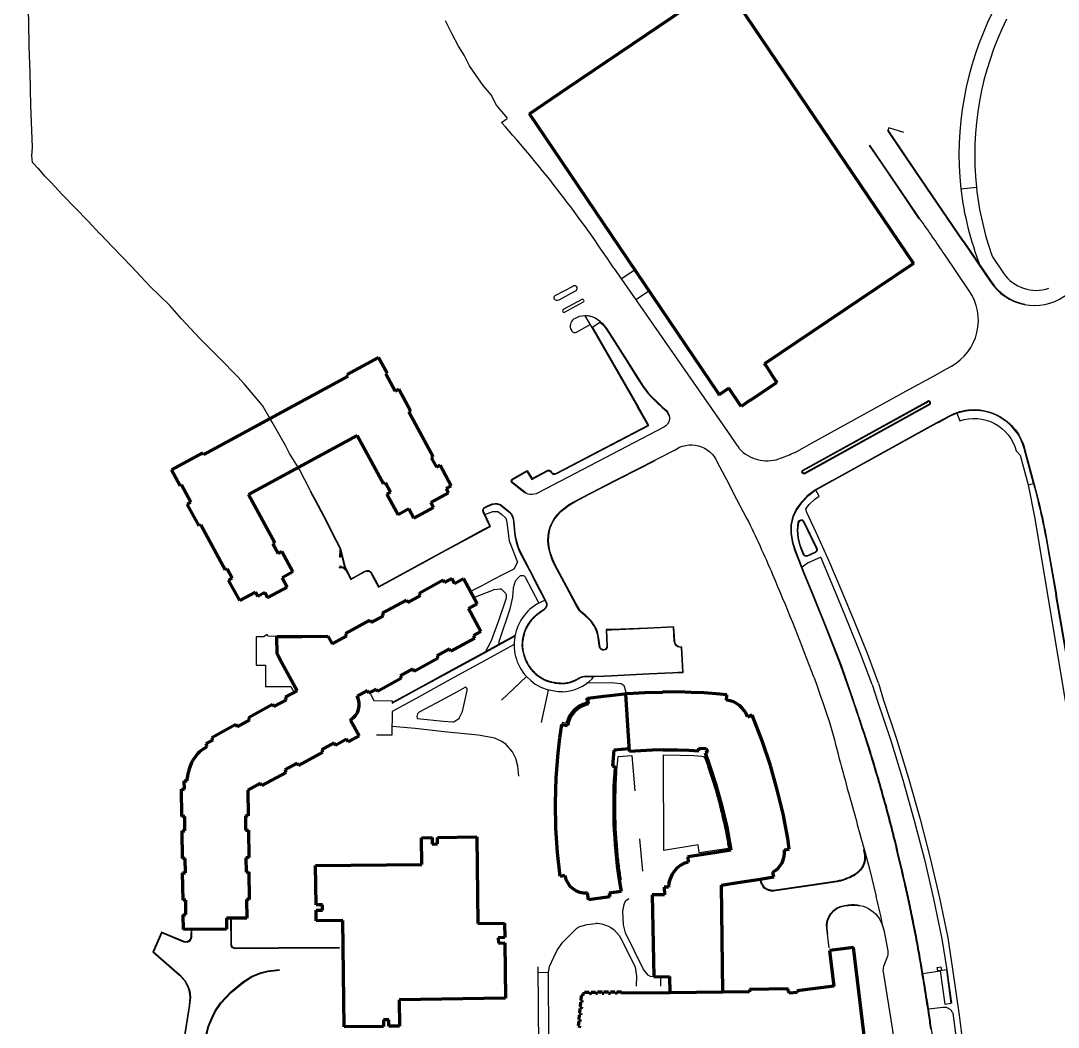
# Model space of a CAD drawing. Header units: millimetres. Extents: x -153 to 768, y -685 to 849.
# Drawn here: x -37.1 to 260.4, y 240.3 to 528.8 of the extents above; entities that cross this region are included whole.
import ezdxf

# ---------------------------------------------------------------- set-up
doc = ezdxf.new("R2010")
doc.units = ezdxf.units.MM
doc.header["$LTSCALE"] = 1.5
doc.linetypes.add('Dash', pattern=[6, 3, -3])
doc.layers.add('A-AREA', color=32, linetype='Dash', lineweight=9)
doc.layers.add('PD-Sidewalk', color=254, linetype='Continuous', true_color=0xe6e6e6)

msp = doc.modelspace()

# ---------------------------------------------------------------- linework, layer by layer
at = {"layer": 'A-AREA', "color": 7, "linetype": 'Continuous', "lineweight": 90}
for p, q in [((164.43, 539.83, 0), (218.91, 459.25, 0)), ((119.61, 509.45, 0), (153.4, 532.3, 0)), ((108.75, 502.18, 0), (119.57, 509.5, 0)), ((119.57, 509.5, 0), (119.61, 509.45, 0)), ((162.99, 421.96, 0), (108.75, 502.18, 0)), ((218.91, 459.25, 0), (208.1, 451.94, 0)), ((208.06, 452.01, 0), (176.14, 430.43, 0)), ((208.1, 451.94, 0), (208.06, 452.01, 0)), ((176.14, 430.43, 0), (176.28, 430.22, 0)), ((176.28, 430.22, 0), (176.32, 430.24, 0)), ((176.32, 430.24, 0), (178, 427.76, 0)), ((178, 427.76, 0), (177.96, 427.73, 0)), ((177.96, 427.73, 0), (179.51, 425.44, 0)), ((179.51, 425.45, 0), (179.7, 425.17, 0)), ((165.96, 423.45, 0), (163.17, 421.56, 0)), ((169.47, 418.26, 0), (165.96, 423.45, 0)), ((179.44, 424.95, 0), (172.07, 419.97, 0)), ((179.7, 425.17, 0), (179.41, 424.98, 0)), ((179.41, 424.98, 0), (179.44, 424.95, 0)), ((163.2, 421.68, 0), (163.01, 421.97, 0)), ((163.12, 421.63, 0), (163.2, 421.68, 0)), ((163.17, 421.56, 0), (163.12, 421.63, 0)), ((172.05, 420, 0), (169.47, 418.26, 0)), ((172.07, 419.97, 0), (172.05, 420, 0)), ((84.41, 367.8, 0), (86.52, 368.95, 0)), ((86.52, 368.95, 0), (87.32, 367.49, 0)), ((87.32, 367.49, 0), (89.86, 368.89, 0)), ((89.86, 368.89, 0), (93.8, 361.7, 0)), ((77.11, 364.71, 0), (84.03, 368.5, 0)), ((84.03, 368.5, 0), (84.41, 367.8, 0)), ((73.89, 362.04, 0), (77.49, 364.01, 0)), ((77.49, 364.01, 0), (77.11, 364.71, 0)), ((66.59, 358.95, 0), (73.51, 362.74, 0)), ((73.51, 362.74, 0), (73.89, 362.04, 0)), ((93.8, 361.7, 0), (91.25, 360.31, 0)), ((91.25, 360.31, 0), (94.88, 353.69, 0)), ((56.06, 353.18, 0), (62.98, 356.97, 0)), ((62.98, 356.97, 0), (63.37, 356.27, 0)), ((63.37, 356.27, 0), (66.97, 358.25, 0)), ((66.97, 358.25, 0), (66.59, 358.95, 0)), ((36.37, 352.28, 0), (41.58, 352.33, 0)), ((36.41, 347.28, 0), (36.37, 352.28, 0)), ((41.58, 352.33, 0), (43.54, 352.33, 0)), ((43.54, 352.33, 0), (50.93, 352.39, 0)), ((50.93, 352.39, 0), (52.16, 350.14, 0)), ((52.16, 350.14, 0), (56.45, 352.48, 0)), ((56.45, 352.48, 0), (56.06, 353.18, 0)), ((93.16, 351.84, 0), (86.24, 348.05, 0)), ((94.88, 353.69, 0), (92.77, 352.54, 0)), ((92.77, 352.54, 0), (93.16, 351.84, 0)), ((85.85, 348.75, 0), (82.25, 346.78, 0)), ((86.24, 348.05, 0), (85.85, 348.75, 0)), ((37.78, 344.77, 0), (36.41, 347.28, 0)), ((82.63, 346.07, 0), (75.71, 342.28, 0)), ((82.25, 346.78, 0), (82.63, 346.07, 0)), ((42.18, 336.75, 0), (37.78, 344.77, 0)), ((75.33, 342.99, 0), (71.72, 341.01, 0)), ((75.71, 342.28, 0), (75.33, 342.99, 0)), ((72.11, 340.31, 0), (65.19, 336.52, 0)), ((71.72, 341.01, 0), (72.11, 340.31, 0)), ((38.73, 334.86, 0), (42.18, 336.75, 0)), ((62.3, 336.79, 0), (59.38, 335.19, 0)), ((62.7, 336.07, 0), (62.3, 336.79, 0)), ((64.8, 337.22, 0), (62.7, 336.07, 0)), ((65.19, 336.52, 0), (64.8, 337.22, 0)), ((136.75, 335.9, 0), (141.85, 336.22, 0)), ((141.85, 336.22, 0), (146.95, 336.36, 0)), ((146.99, 336.36, 0), (146.95, 336.36, 0)), ((151.59, 336.38, 0), (146.99, 336.36, 0)), ((155.17, 336.28, 0), (151.59, 336.38, 0)), ((158.76, 336.1, 0), (155.17, 336.28, 0)), ((35.51, 332.18, 0), (39.12, 334.16, 0)), ((39.12, 334.16, 0), (38.73, 334.86, 0)), ((125.49, 334.6, 0), (130.08, 335.21, 0)), ((125.75, 332.98, 0), (125.49, 334.6, 0)), ((130.08, 335.21, 0), (131.92, 335.39, 0)), ((131.92, 335.39, 0), (136.75, 335.9, 0)), ((137.46, 319.3, 0), (136.44, 335.77, 0)), ((162.34, 335.82, 0), (158.76, 336.1, 0)), ((165.4, 335.52, 0), (162.34, 335.82, 0)), ((165.26, 334.06, 0), (165.4, 335.52, 0)), ((28.21, 329.09, 0), (35.13, 332.88, 0)), ((35.13, 332.88, 0), (35.51, 332.18, 0)), ((24.99, 326.42, 0), (28.59, 328.39, 0)), ((28.59, 328.39, 0), (28.21, 329.09, 0)), ((57.42, 328.34, 0), (59.91, 323.78, 0)), ((172.63, 329.78, 0), (171.27, 329.21, 0)), ((175.61, 322.09, 0), (172.63, 329.78, 0)), ((17.68, 323.33, 0), (24.6, 327.12, 0)), ((24.6, 327.12, 0), (24.99, 326.42, 0)), ((117.51, 323.21, 0), (118.05, 327.04, 0)), ((118.05, 327.04, 0), (119.66, 326.79, 0)), ((16.02, 321.5, 0), (18.07, 322.63, 0)), ((16.41, 320.8, 0), (16.02, 321.5, 0)), ((18.07, 322.63, 0), (17.68, 323.33, 0)), ((52.74, 321.78, 0), (49.13, 319.8, 0)), ((53.12, 321.08, 0), (52.74, 321.78, 0)), ((56.34, 322.84, 0), (53.12, 321.08, 0)), ((56.76, 322.06, 0), (56.34, 322.84, 0)), ((59.91, 323.78, 0), (56.76, 322.06, 0)), ((117, 318.95, 0), (117.51, 323.21, 0)), ((177.89, 315.3, 0), (175.61, 322.09, 0)), ((15.75, 320.39, 0), (16.41, 320.8, 0)), ((49.52, 319.1, 0), (42.6, 315.31, 0)), ((49.13, 319.8, 0), (49.52, 319.1, 0)), ((116.47, 311.74, 0), (117, 318.95, 0)), ((132.92, 319.7, 0), (132.54, 315.14, 0)), ((137.4, 320.08, 0), (132.92, 319.7, 0)), ((142.31, 319.62, 0), (137.46, 319.3, 0)), ((144.01, 319.69, 0), (142.31, 319.62, 0)), ((147.13, 319.76, 0), (144.01, 319.69, 0)), ((147.13, 319.76, 0), (151.26, 319.76, 0)), ((151.26, 319.76, 0), (154.48, 319.67, 0)), ((154.48, 319.67, 0), (157.33, 319.51, 0)), ((157.33, 319.51, 0), (157.38, 320.31, 0)), ((157.38, 320.31, 0), (159.48, 320.19, 0)), ((159.88, 319.19, 0), (159.13, 318.92, 0)), ((159.13, 318.92, 0), (160.5, 315.04, 0)), ((159.48, 320.19, 0), (159.88, 319.19, 0)), ((42.21, 316.01, 0), (38.61, 314.04, 0)), ((42.6, 315.31, 0), (42.21, 316.01, 0)), ((38.99, 313.34, 0), (32.07, 309.55, 0)), ((38.61, 314.04, 0), (38.99, 313.34, 0)), ((132.54, 315.14, 0), (133.37, 315.07, 0)), ((160.5, 315.04, 0), (162.13, 310.07, 0)), ((179.83, 308.37, 0), (177.89, 315.3, 0)), ((9.82, 310.89, 0), (10.62, 310.9, 0)), ((9.85, 308.55, 0), (9.82, 310.89, 0)), ((10.62, 310.9, 0), (10.65, 311.67, 0)), ((31.69, 310.25, 0), (28.05, 308.26, 0)), ((32.07, 309.55, 0), (31.69, 310.25, 0)), ((116.28, 304.56, 0), (116.47, 311.74, 0)), ((162.13, 310.07, 0), (163.86, 303.9, 0)), ((9.05, 308.54, 0), (9.85, 308.55, 0)), ((9.14, 300.65, 0), (9.05, 308.54, 0)), ((28.05, 308.26, 0), (28.14, 300.89, 0)), ((181.5, 301.41, 0), (179.83, 308.37, 0)), ((116.38, 297.35, 0), (116.28, 304.56, 0)), ((163.86, 303.9, 0), (165.32, 297.65, 0)), ((9.94, 300.66, 0), (9.14, 300.65, 0)), ((9.99, 296.55, 0), (9.94, 300.66, 0)), ((28.14, 300.89, 0), (27.34, 300.88, 0)), ((27.34, 300.88, 0), (27.39, 296.77, 0)), ((182.2, 297.87, 0), (181.5, 301.41, 0)), ((165.32, 297.65, 0), (166.51, 291.02, 0)), ((182.84, 294.33, 0), (182.2, 297.87, 0)), ((9.19, 296.54, 0), (9.99, 296.55, 0)), ((9.29, 288.65, 0), (9.19, 296.54, 0)), ((27.39, 296.77, 0), (28.19, 296.78, 0)), ((28.19, 296.78, 0), (28.29, 288.89, 0)), ((77.82, 294.6, 0), (80.89, 294.64, 0)), ((77.92, 286.97, 0), (77.82, 294.6, 0)), ((80.89, 294.64, 0), (80.91, 292.8, 0)), ((82.38, 294.66, 0), (93.69, 294.81, 0)), ((82.41, 292.82, 0), (82.38, 294.66, 0)), ((93.69, 294.81, 0), (94.02, 270, 0)), ((116.86, 290.22, 0), (116.38, 297.35, 0)), ((80.91, 292.8, 0), (82.41, 292.82, 0)), ((183.28, 291.28, 0), (182.84, 294.33, 0)), ((10.09, 288.66, 0), (9.29, 288.65, 0)), ((10.14, 284.55, 0), (10.09, 288.66, 0)), ((28.29, 288.89, 0), (27.49, 288.88, 0)), ((27.49, 288.88, 0), (27.54, 284.77, 0)), ((117.56, 283.53, 0), (116.86, 290.22, 0)), ((161.85, 290.3, 0), (154.23, 289.1, 0)), ((154.23, 289.1, 0), (154.25, 287.63, 0)), ((166.51, 291.02, 0), (161.85, 290.3, 0)), ((181.9, 291.09, 0), (183.28, 291.28, 0)), ((47.44, 286.59, 0), (77.92, 286.97, 0)), ((47.59, 275.32, 0), (47.44, 286.59, 0)), ((9.34, 284.54, 0), (10.14, 284.55, 0)), ((9.44, 276.65, 0), (9.34, 284.54, 0)), ((27.54, 284.77, 0), (28.34, 284.78, 0)), ((28.34, 284.78, 0), (28.44, 276.89, 0)), ((118.95, 283.75, 0), (117.56, 283.53, 0)), ((168.56, 281.76, 0), (174.97, 282.75, 0)), ((174.97, 282.75, 0), (178.8, 283.39, 0)), ((178.8, 283.39, 0), (178.59, 284.72, 0)), ((134.52, 282.53, 0), (135.05, 279.18, 0)), ((148.63, 280.42, 0), (147.44, 280.43, 0)), ((147.44, 280.43, 0), (147.46, 278.22, 0)), ((163.84, 281.01, 0), (168.56, 281.76, 0)), ((164.21, 250.33, 0), (163.84, 281.01, 0)), ((10.24, 276.66, 0), (9.44, 276.65, 0)), ((10.29, 272.55, 0), (10.24, 276.66, 0)), ((28.44, 276.89, 0), (27.64, 276.88, 0)), ((27.64, 276.88, 0), (27.7, 271.58, 0)), ((125.73, 276.77, 0), (125.42, 278.84, 0)), ((131.81, 277.69, 0), (125.73, 276.77, 0)), ((135.05, 279.18, 0), (131.65, 278.7, 0)), ((131.65, 278.7, 0), (131.81, 277.69, 0)), ((147.46, 278.22, 0), (143.94, 278.18, 0)), ((143.94, 278.18, 0), (144.47, 254.76, 0)), ((49.43, 275.34, 0), (47.59, 275.32, 0)), ((47.61, 273.82, 0), (49.45, 273.85, 0)), ((47.65, 270.75, 0), (47.61, 273.82, 0)), ((49.45, 273.85, 0), (49.43, 275.34, 0)), ((9.49, 272.54, 0), (10.29, 272.55, 0)), ((9.54, 268.25, 0), (9.49, 272.54, 0)), ((27.7, 271.58, 0), (21.89, 271.51, 0)), ((21.89, 271.51, 0), (21.93, 268.41, 0)), ((55.27, 270.85, 0), (47.65, 270.75, 0)), ((55.68, 240.37, 0), (55.27, 270.85, 0)), ((21.93, 268.41, 0), (9.54, 268.25, 0)), ((94.02, 270, 0), (101.64, 270.11, 0)), ((101.64, 270.11, 0), (101.69, 265.95, 0)), ((101.69, 265.95, 0), (99.84, 265.93, 0)), ((99.84, 265.93, 0), (99.87, 264.41, 0)), ((99.87, 264.41, 0), (101.71, 264.43, 0)), ((101.71, 264.43, 0), (101.92, 248.56, 0)), ((201.64, 263.13, 0), (194.77, 262.28, 0)), ((194.77, 262.28, 0), (196.03, 252.03, 0)), ((207.66, 214.28, 0), (201.64, 263.13, 0)), ((144.47, 254.76, 0), (148.95, 254.82, 0)), ((148.95, 254.82, 0), (148.98, 250.16, 0)), ((124.6, 250.23, 0), (124.58, 249.88, 0)), ((125.91, 250.25, 0), (124.6, 250.23, 0)), ((125.93, 249.89, 0), (125.91, 250.25, 0)), ((126.43, 249.9, 0), (125.93, 249.89, 0)), ((126.45, 250.25, 0), (126.43, 249.9, 0)), ((127.75, 250.27, 0), (126.45, 250.25, 0)), ((127.78, 249.92, 0), (127.75, 250.27, 0)), ((128.27, 249.92, 0), (127.78, 249.92, 0)), ((128.29, 250.28, 0), (128.27, 249.92, 0)), ((129.6, 250.29, 0), (128.29, 250.28, 0)), ((129.63, 249.94, 0), (129.6, 250.29, 0)), ((130.12, 249.94, 0), (129.63, 249.94, 0)), ((130.14, 250.3, 0), (130.12, 249.94, 0)), ((131.45, 250.31, 0), (130.14, 250.3, 0)), ((131.47, 249.96, 0), (131.45, 250.31, 0)), ((131.97, 249.97, 0), (131.47, 249.96, 0)), ((131.99, 250.32, 0), (131.97, 249.97, 0)), ((133.29, 250.34, 0), (131.99, 250.32, 0)), ((133.32, 249.98, 0), (133.29, 250.34, 0)), ((133.81, 249.99, 0), (133.32, 249.98, 0)), ((133.83, 250.34, 0), (133.81, 249.99, 0)), ((135.14, 250.36, 0), (133.83, 250.34, 0)), ((135.17, 250.01, 0), (135.14, 250.36, 0)), ((148.98, 250.16, 0), (135.17, 250.01, 0)), ((171.85, 250.42, 0), (148.98, 250.16, 0)), ((182.95, 251.29, 0), (171.84, 251.11, 0)), ((171.84, 251.11, 0), (171.85, 250.42, 0)), ((182.96, 250.61, 0), (182.95, 251.29, 0)), ((183.19, 250.62, 0), (182.96, 250.61, 0)), ((183.26, 250.05, 0), (183.19, 250.62, 0)), ((185.58, 250.19, 0), (183.26, 250.05, 0)), ((196.03, 252.03, 0), (185.51, 250.73, 0)), ((185.51, 250.73, 0), (185.58, 250.19, 0)), ((101.92, 248.56, 0), (71.46, 248.16, 0)), ((71.46, 248.16, 0), (71.55, 240.57, 0)), ((123.43, 247.49, 0), (123.3, 246.18, 0)), ((123.78, 247.47, 0), (123.43, 247.49, 0)), ((123.61, 249.32, 0), (123.48, 248.02, 0)), ((123.48, 248.02, 0), (123.83, 247.96, 0)), ((123.96, 249.31, 0), (123.61, 249.32, 0)), ((123.83, 247.96, 0), (123.78, 247.47, 0)), ((124.02, 249.87, 0), (123.96, 249.31, 0)), ((124.58, 249.88, 0), (124.02, 249.87, 0)), ((123.25, 245.65, 0), (123.13, 244.35, 0)), ((123.13, 244.35, 0), (123.47, 244.3, 0)), ((123.61, 245.64, 0), (123.25, 245.65, 0)), ((123.3, 246.18, 0), (123.65, 246.13, 0)), ((123.47, 244.3, 0), (123.43, 243.81, 0)), ((123.65, 246.13, 0), (123.61, 245.64, 0)), ((68.45, 242.37, 0), (66.95, 242.36, 0)), ((66.95, 242.36, 0), (66.97, 240.51, 0)), ((68.48, 240.53, 0), (68.45, 242.37, 0)), ((122.9, 241.99, 0), (122.77, 240.69, 0)), ((123.25, 241.98, 0), (122.9, 241.99, 0)), ((123.07, 243.82, 0), (122.95, 242.52, 0)), ((122.95, 242.52, 0), (123.3, 242.46, 0)), ((123.43, 243.81, 0), (123.07, 243.82, 0)), ((123.3, 242.46, 0), (123.25, 241.98, 0)), ((66.97, 240.51, 0), (55.68, 240.37, 0)), ((71.55, 240.57, 0), (68.48, 240.53, 0)), ((122.77, 240.69, 0), (123.12, 240.63, 0)), ((123.12, 240.63, 0), (123.07, 240.14, 0))]:
    msp.add_line(p, q, dxfattribs=at)
at = {"layer": 'A-AREA', "color": 253, "linetype": 'Continuous', "lineweight": 90}
for p, q in [((56.49, 427.43, 0), (65.49, 432.29, 0)), ((65.49, 432.29, 0), (67.97, 427.76, 0)), ((15.39, 404.47, 0), (56.76, 426.94, 0)), ((56.76, 426.94, 0), (56.49, 427.43, 0)), ((67.97, 427.76, 0), (67.59, 427.56, 0)), ((67.59, 427.56, 0), (70.26, 422.64, 0)), ((70.26, 422.64, 0), (71.31, 423.21, 0)), ((71.31, 423.21, 0), (74.67, 416.98, 0)), ((74.67, 416.98, 0), (74.17, 416.71, 0)), ((74.17, 416.71, 0), (81.18, 403.83, 0)), ((59.41, 409.96, 0), (28.25, 393.02, 0)), ((66.95, 396.09, 0), (59.41, 409.96, 0)), ((6.15, 400.06, 0), (15.12, 404.96, 0)), ((15.12, 404.96, 0), (15.39, 404.47, 0)), ((81.18, 403.83, 0), (80.64, 403.54, 0)), ((80.64, 403.54, 0), (82.12, 400.81, 0)), ((8.6, 395.5, 0), (6.15, 400.06, 0)), ((82.12, 400.81, 0), (83.17, 401.38, 0)), ((83.17, 401.38, 0), (86.35, 395.53, 0)), ((9.03, 395.73, 0), (8.6, 395.5, 0)), ((11.69, 390.82, 0), (9.03, 395.73, 0)), ((67.48, 396.38, 0), (66.95, 396.09, 0)), ((68.97, 393.64, 0), (67.48, 396.38, 0)), ((28.25, 393.02, 0), (35.77, 379.16, 0)), ((67.91, 393.06, 0), (68.97, 393.64, 0)), ((71.12, 387.21, 0), (67.91, 393.06, 0)), ((85.59, 393.49, 0), (80.47, 390.71, 0)), ((86.35, 395.53, 0), (84.9, 394.74, 0)), ((84.9, 394.74, 0), (85.59, 393.49, 0)), ((10.65, 390.24, 0), (11.69, 390.82, 0)), ((14.04, 384.04, 0), (10.65, 390.24, 0)), ((80.47, 390.71, 0), (81.25, 389.27, 0)), ((74.22, 388.9, 0), (71.12, 387.21, 0)), ((75.67, 386.24, 0), (74.22, 388.9, 0)), ((81.25, 389.27, 0), (75.67, 386.24, 0)), ((14.54, 384.31, 0), (14.04, 384.04, 0)), ((21.55, 371.42, 0), (14.54, 384.31, 0)), ((35.77, 379.16, 0), (35.24, 378.86, 0)), ((35.24, 378.86, 0), (36.74, 376.12, 0)), ((36.74, 376.12, 0), (37.79, 376.69, 0)), ((37.79, 376.69, 0), (40.96, 370.82, 0)), ((22.08, 371.71, 0), (21.55, 371.42, 0)), ((23.55, 368.99, 0), (22.08, 371.71, 0)), ((22.51, 368.42, 0), (23.55, 368.99, 0)), ((40.96, 370.82, 0), (37.85, 369.14, 0)), ((37.85, 369.14, 0), (39.3, 366.48, 0)), ((25.69, 362.57, 0), (22.51, 368.42, 0)), ((39.3, 366.48, 0), (33.77, 363.47, 0)), ((30.2, 365, 0), (25.69, 362.57, 0)), ((30.87, 363.75, 0), (30.2, 365, 0)), ((32.93, 364.88, 0), (30.87, 363.75, 0)), ((33.69, 363.49, 0), (32.93, 364.88, 0)), ((33.77, 363.47, 0), (33.69, 363.49, 0))]:
    msp.add_line(p, q, dxfattribs=at)
at = {"layer": 'A-AREA', "color": 7, "linetype": 'Continuous', "lineweight": 90}
for centre, radius, start, end in [((54.85, 332.78, 0), 5.13, 299.978, 27.9636), ((164.43, 326.88, 0), 7.23, 18.8302, 83.365), ((127.18, 325.47, 0), 7.64, 100.8152, 170.0946), ((21.22, 311.64, 0), 10.32, 122.0077, 151.1038), ((24.38, 310.15, 0), 13.81, 152.0414, 173.6777), ((275.03, 303.81, 0), 142.11, 175.4532, 188.6095), ((175.39, 290.43, 0), 6.54, 299.2674, 5.8439), ((156.27, 280.25, 0), 7.65, 105.3187, 178.6968), ((124.76, 284.69, 0), 5.89, 189.2456, 276.4098)]:
    msp.add_arc(centre, radius, start, end, dxfattribs=at)
at = {"layer": 'PD-Sidewalk', "color": 9}
for p, q in [((100.78, 499.67, 0), (102.38, 500.82, 0)), ((211.52, 497.36, 0), (211.64, 497.45, 0)), ((211.83, 498.13, 0), (211.54, 497.37, 0)), ((216.07, 496.74, 0), (211.83, 498.13, 0)), ((216.07, 496.74, 0), (211.83, 498.13, 0)), ((209.8, 488.13, 0), (206.38, 493.13, 0)), ((216.98, 477.57, 0), (209.8, 488.13, 0)), ((232.45, 480.68, 0), (236.95, 481.08, 0)), ((220.74, 472, 0), (216.98, 477.57, 0)), ((241.51, 461.17, 0), (244.68, 456.47, 0)), ((139.18, 457.54, 0), (135.09, 454.77, 0)), ((143.26, 451.49, 0), (139.18, 448.72, 0)), ((123.76, 448.93, 0), (118.48, 446.06, 0)), ((124.19, 448.14, 0), (118.91, 445.27, 0)), ((226.38, 414.01, 0), (226.44, 413.87, 0)), ((273.06, 286.77, 0), (259.7, 364.25, 0)), ((273.21, 286.8, 0), (259.85, 364.27, 0)), ((204.72, 291.29, 0), (206.25, 285.69, 0)), ((175.05, 282.14, 0), (175.24, 282.19, 0)), ((111.13, 257.55, 0), (111.38, 234.59, 0)), ((111.15, 255.95, 0), (114.21, 256.04, 0))]:
    msp.add_line(p, q, dxfattribs=at)
at = {"layer": 'PD-Sidewalk', "color": 9, "elevation": 0}
for points in [[(-33.89, 490.06), (-33.69, 492.55), (-34.21, 504.55), (-34.4, 514.03), (-34.7, 521.33), (-34.72, 528.52), (-35.1, 540.47), (-35.48, 547.75), (-35.82, 557.32), (-36.24, 566.88), (-36.39, 573.97), (-36.7, 581.3), (-37.08, 588.51), (-36.87, 590.9), (-36.86, 590.93)], [(102.5, 500.92), (99.34, 504.64), (97.8, 507.54), (95.49, 510.23), (93.32, 513.4), (91.58, 515.92), (90.07, 519), (88.44, 521.56), (86.59, 524.98), (84.68, 528.82)], [(-32.01, 486.42), (-32.05, 486.47), (-33.71, 488.14), (-33.89, 490.07)], [(-17.79, 471.36), (-25.2, 478.98), (-28.46, 482.51), (-30.18, 484.31), (-32.01, 486.43)], [(-14.33, 467.71), (-14.37, 467.75), (-17.77, 471.33), (-17.79, 471.36)], [(5.55, 447.25), (0, 452.68), (-5.32, 458.41), (-10.78, 463.98), (-14.33, 467.71)], [(9.05, 443.4), (9.04, 443.41), (5.62, 447.18), (5.55, 447.25)], [(34.45, 414.72), (32.27, 418.5), (26.97, 424.74), (25.18, 426.77), (19.77, 432.21), (14.25, 437.73), (9.05, 443.4)], [(124.69, 444.24), (126.69, 440.87), (129.11, 442.47)], [(126.69, 440.87), (139.8, 418.12)], [(126.69, 440.87), (139.8, 418.12)], [(42.82, 400.15), (39.95, 404.76), (38.81, 407.06), (35.02, 413.73), (34.45, 414.72)], [(189.73, 407.92), (189.73, 407.92)], [(150.22, 405.62), (129.39, 395.02)], [(150.19, 355.09), (142.6, 354.72), (132.27, 354.27), (130.74, 354.26), (130.92, 349.51), (130.87, 349.15), (130.76, 348.91), (130.61, 348.72), (130.41, 348.59), (130.06, 348.51), (129.77, 348.53), (129.39, 348.67), (129.13, 348.98), (129.01, 349.31), (128.94, 349.74), (128.76, 351.27), (128.52, 352.7), (128.28, 353.59), (127.87, 354.61), (127.37, 355.55), (126.55, 356.69), (125.93, 357.39), (124.83, 358.37), (123.53, 359.5), (123.27, 359.78), (122.79, 360.49), (122.15, 361.62), (119.55, 366.47), (116.23, 372.68), (115.47, 374.37), (114.74, 376.49), (114.39, 377.95), (114.23, 379.58), (114.3, 381.23), (114.49, 382.45), (114.85, 383.64), (115.42, 384.93), (116, 385.96), (116.87, 387.11), (117.78, 388.09), (119.66, 389.59), (120.19, 389.97), (121.76, 390.88), (125.94, 393.05), (129.46, 394.89), (144.84, 402.72)], [(45.91, 394.21), (42.82, 400.15), (42.8, 400.2)], [(201.06, 335.82), (198.23, 343.93), (194.26, 354.09), (190.33, 363.85), (187.54, 370.55), (185.03, 377.07), (184.4, 379.05), (183.93, 381.79), (183.94, 384.33), (184.5, 386.71), (185.42, 388.62), (187.03, 390.89), (188.75, 392.75), (190.59, 394.14), (195.79, 396.97)], [(251.74, 395.76), (253.71, 386.08), (270.3, 286.3)], [(45.78, 394.14), (45.99, 393.73), (47.32, 391.31), (49.73, 386.77), (53.27, 379.83), (54.41, 377.49), (55.75, 372.08), (56.64, 370.43), (57.59, 368.66), (59.59, 369.77), (61.45, 370.8), (61.89, 371.01), (62.24, 371.06), (62.58, 371.05), (62.95, 370.91), (63.17, 370.7), (64.36, 368.53), (65.53, 366.4), (79.14, 373.85), (83.68, 376.34), (89.19, 379.34), (95.75, 382.89), (97.63, 383.83), (95.65, 388.03)], [(45.91, 394.21), (46.13, 393.8), (47.45, 391.39), (49.86, 386.84), (53.4, 379.9), (54.55, 377.55), (55.9, 372.14), (56.77, 370.5), (57.65, 368.86), (59.52, 369.9), (61.38, 370.93), (61.85, 371.15), (62.23, 371.21), (62.61, 371.2), (63.03, 371.04), (63.29, 370.79), (64.49, 368.61), (65.59, 366.6), (79.07, 373.98), (83.61, 376.47), (89.12, 379.47), (95.68, 383.03), (97.43, 383.9), (95.52, 387.96)], [(150.05, 354.94), (142.61, 354.57), (132.28, 354.12), (130.89, 354.11), (131.07, 349.5), (131.01, 349.11), (130.89, 348.83), (130.72, 348.61), (130.47, 348.45), (130.07, 348.36), (129.74, 348.38), (129.31, 348.55), (129, 348.9), (128.87, 349.27), (128.79, 349.72), (128.61, 351.25), (128.38, 352.67), (128.14, 353.54), (127.74, 354.55), (127.24, 355.47), (126.43, 356.6), (125.82, 357.29), (124.73, 358.26), (123.43, 359.39), (123.16, 359.69), (122.66, 360.41), (122.01, 361.54), (119.42, 366.4), (116.09, 372.61), (115.33, 374.31), (114.59, 376.45), (114.24, 377.92), (114.08, 379.58), (114.15, 381.25), (114.34, 382.49), (114.71, 383.69), (115.29, 385), (115.88, 386.04), (116.76, 387.2), (117.68, 388.2), (119.57, 389.71), (120.11, 390.09), (121.68, 391.01), (125.87, 393.18), (129.39, 395.02)], [(96.02, 387.26), (98.28, 388.11), (99.69, 388.16), (100.8, 387.36), (101.97, 386.26), (102.33, 384.97), (102.96, 379.72), (105.35, 373.61), (104.27, 371.63), (101.27, 370.06), (98.27, 368.49), (95.09, 366.83), (91.9, 365.18)], [(54.61, 377.06), (54.57, 375.06), (54.42, 375.06), (54.46, 377.04)], [(54.51, 372.58), (54.44, 372.45), (55.41, 371.89), (56.02, 371.32)], [(54.51, 372.58), (55.49, 372.02), (56.14, 371.41)], [(149.85, 342.01), (152.72, 342.15), (152.36, 349.11), (151.7, 349.2), (151.28, 349.36), (150.93, 349.59), (150.53, 350.11), (150.31, 350.91), (150.05, 354.94)], [(149.86, 341.86), (152.88, 342), (152.51, 349.25), (151.74, 349.34), (151.35, 349.49), (151.04, 349.71), (150.67, 350.18), (150.46, 350.93), (150.19, 355.09)], [(63.2, 335.73), (64.18, 333.91), (69.4, 333.83), (69.38, 333.17), (77.26, 337.43), (85.57, 341.97), (95.59, 347.43), (104.6, 352.43)], [(104.21, 349.89), (95.88, 345.35), (87.09, 340.5), (76.06, 334.46), (69.37, 330.81), (69.33, 324.04), (64.94, 324.03)], [(100.77, 334.02), (104, 337.09), (107.92, 340.79)], [(100.77, 334.02), (107.92, 340.79)], [(107.92, 340.79), (109.13, 339.63), (110.43, 338.65), (112.03, 337.75), (114.04, 336.96)], [(118.27, 336.46), (119.28, 336.52), (120.38, 336.67), (121.85, 337.1), (122.75, 337.5), (123.95, 338.08), (124.93, 338.66), (125.9, 339.41), (126.71, 340.18), (127.14, 340.75)], [(112.22, 327.6), (114.2, 336.93)], [(118.27, 336.46), (117.01, 336.45), (115.38, 336.69), (114.04, 336.96)], [(132.27, 338.99), (125.17, 338.87)], [(136.52, 335.85), (136.39, 336.63), (135.96, 338.18), (135.09, 338.7), (132.27, 338.99)], [(207.05, 338.51), (208.7, 333.47), (212.26, 322.76), (215.81, 311.16), (219.12, 299.5), (222.05, 288.31), (224.67, 277.04), (227.03, 265.64), (228.4, 256.7), (229.76, 247.2)], [(208.85, 338.88), (210.31, 334), (213.88, 323.28), (217.45, 311.64), (220.76, 299.94), (223.7, 288.72), (226.34, 277.4), (228.71, 265.94), (230.08, 256.94), (231.97, 243.77), (233.45, 232.24), (234.93, 220.33), (236.1, 208.46), (236.32, 205.89)], [(125.49, 334.6), (124.9, 334.5), (125.07, 333.4)], [(119.21, 327.47), (118.13, 327.64), (118.05, 327.05)], [(105.69, 312.27), (105.44, 315.1), (104.88, 317.35), (103.87, 319.22), (102.06, 321.29), (100.86, 322.17), (98.84, 323.15), (94.04, 323.99), (84.29, 324.98), (76.05, 325.9), (69.37, 326.49)], [(206.25, 285.69), (208.23, 277.74)], [(36.79, 262.84), (24.76, 262.79), (24.09, 262.86), (23.55, 263.16), (23.27, 263.64), (23.21, 264), (23.2, 271.88)], [(36.79, 262.99), (24.77, 262.94), (24.13, 263), (23.66, 263.27), (23.41, 263.69), (23.36, 264.02), (23.35, 271.88)], [(11.76, 268.73), (11.69, 266.05), (11.51, 265.47), (11.12, 265.01), (10.59, 264.75), (9.75, 264.81), (3.31, 267.55), (0.78, 261.84), (8.39, 255.21), (9.86, 253.62), (10.82, 251.87), (11.24, 250.53), (11.43, 248.84), (11.17, 246.52), (9.65, 236.89), (9.44, 234.89), (9.4, 232.86)], [(11.91, 268.73), (11.84, 266.03), (11.64, 265.4), (11.21, 264.89), (10.62, 264.6), (9.71, 264.66), (3.39, 267.35), (0.97, 261.88), (8.49, 255.31), (9.98, 253.71), (10.96, 251.93), (11.39, 250.57), (11.59, 248.84), (11.32, 246.5), (9.8, 236.87), (9.59, 234.88), (9.55, 232.86)], [(114.21, 256.04), (114.52, 257.7), (115.73, 260.4), (116.72, 262.33), (118.32, 264.65), (122.34, 268.64), (123.23, 269.16), (125.36, 269.72), (127.79, 270.01)], [(54.33, 263.08), (43.38, 263.05), (36.79, 262.99)], [(54.33, 262.93), (43.38, 262.9), (36.79, 262.84)], [(15.64, 234.31), (15.64, 234.31), (16.03, 237.78), (16.66, 240.6), (17.78, 243.28), (18.61, 244.89), (20.18, 247.28), (23.12, 250.42), (26.63, 253.27), (29.13, 254.87), (31.81, 255.97), (33.76, 256.42), (37.08, 256.79)], [(15.84, 234.32), (15.86, 234.87), (16.22, 237.74), (16.85, 240.54), (17.96, 243.2), (18.79, 244.79), (20.34, 247.15), (23.26, 250.27), (26.75, 253.1), (29.22, 254.69), (31.87, 255.78), (33.79, 256.22), (37.09, 256.59)], [(114.36, 236.53), (114.21, 256.04)], [(221.59, 255.65), (226.49, 256.4)], [(226.89, 256.56), (225.83, 256.4), (225.68, 257.4), (226.73, 257.57), (226.89, 256.56)], [(226.55, 256.42), (227.85, 246.9), (229.73, 247.21), (228.42, 256.73), (226.52, 256.42)], [(230.22, 244.01), (230.28, 243.54), (231.77, 232.02), (233.24, 220.14), (234.41, 208.3), (234.61, 205.87)]]:
    msp.add_lwpolyline(points, dxfattribs=at)
at = {"layer": 'PD-Sidewalk', "color": 9, "elevation": 0, "flags": 128}
for points in [[(233.14, 465.51), (219.44, 485.61), (215.48, 491.49), (211.52, 497.36)], [(233.26, 465.6), (219.57, 485.7), (215.6, 491.57), (211.64, 497.45)], [(220.53, 472.05), (216.86, 477.48), (209.68, 488.05), (206.25, 493.05), (206.38, 493.13)], [(126.87, 440.98), (139.97, 418.21)], [(126.87, 440.98), (139.97, 418.21)], [(107.85, 393.35), (107.84, 393.36), (103.92, 396.48), (103.74, 396.85), (103.8, 397.12), (103.99, 397.33), (108.05, 399.64), (109.5, 397.31), (114.09, 399.75), (114.51, 399.78), (114.84, 399.59), (115.07, 399.21), (115.51, 398.84), (116.01, 398.81), (116.6, 398.98), (143.05, 412.76), (139.97, 418.21)], [(208.85, 338.88), (205.68, 347.42), (202.12, 356.14), (198.45, 365.11), (194.62, 374.08), (190.97, 382.15), (188.28, 387.85), (187.99, 388.88), (188.93, 390.13), (190.62, 391.63), (191.85, 392.49), (190.88, 394.22)]]:
    msp.add_lwpolyline(points, dxfattribs=at)
at = {"layer": 'PD-Sidewalk', "color": 9, "elevation": 0}
for points in [[(233.14, 465.51), (233.31, 465.27), (241, 453.97, 0.419725), (262, 449.78), (299.47, 474.27)], [(189.8, 407.79), (217.75, 423.18, -0.002598), (217.75, 423.19), (224.97, 427.07), (228.18, 428.95), (229.74, 429.82, 0.441875), (234.89, 451.39), (227.75, 461.88)], [(132.96, 457.9), (165.52, 411.08), (168.23, 407.18, 0.009273), (168.95, 406.16, 0.297761), (180.29, 403.2, 0.011436), (184.31, 404.83, 0.034864), (185.42, 405.37), (189.8, 407.79)], [(129.11, 442.47), (128.45, 443.01, 0.278552), (122.29, 443.69), (121.84, 443.45, 0.38075), (120.57, 440.5), (120.93, 439.9, 0.414214), (122.3, 439.53), (126.18, 441.76), (126.69, 440.87), (129.11, 442.47)], [(129.11, 442.47), (128.45, 443.01, 0.169776), (124.69, 444.24, 0.169776)], [(129.11, 442.47), (129.6, 442.08), (130.2, 441.49), (130.92, 440.54), (136.12, 432.35), (139.9, 426.36), (141.4, 424.04), (142.72, 422.28), (143.69, 421.17), (145.57, 419.33), (146.95, 418.05), (148.05, 417.05, -0.505145), (147.31, 412.28), (111.24, 393.45, -0.296609), (106.9, 393.86), (103.77, 396.36), (103.54, 396.82), (103.63, 397.21), (103.87, 397.48), (108.11, 399.89), (109.57, 397.56), (114.03, 399.94), (114.56, 399.97), (114.97, 399.73), (115.22, 399.33), (115.58, 399.03), (115.99, 399), (116.53, 399.15), (142.79, 412.83), (139.8, 418.12)], [(129.11, 442.47), (129.6, 442.08), (130.2, 441.49), (130.92, 440.54), (136.12, 432.35), (139.9, 426.36), (141.4, 424.04), (142.72, 422.28), (143.69, 421.17), (145.57, 419.33), (146.95, 418.05), (148.05, 417.05, -0.505145), (147.31, 412.28), (111.24, 393.45, -0.296609), (106.9, 393.86), (103.77, 396.36), (103.54, 396.82), (103.63, 397.21), (103.87, 397.48), (108.11, 399.89), (109.57, 397.56), (114.03, 399.94), (114.56, 399.97), (114.97, 399.73), (115.22, 399.33), (115.58, 399.03), (115.99, 399), (116.53, 399.15), (142.79, 412.83), (139.8, 418.12)], [(223.5, 418.7, 0.003684), (223.05, 418.47), (223.05, 418.47), (187.69, 398.96), (187.27, 398.95), (187.01, 399.14), (186.86, 399.45), (186.94, 399.79), (187.12, 400.01), (222.39, 419.48), (222.73, 419.65)], [(223.41, 418.87, 0.003653), (222.96, 418.64), (222.95, 418.63), (187.64, 399.15), (187.33, 399.14), (187.16, 399.27), (187.06, 399.48), (187.11, 399.7), (187.24, 399.86), (222.48, 419.31), (222.82, 419.48), (222.82, 419.49)], [(222.73, 419.65, -0.002069), (222.94, 419.76, -0.002069)], [(222.82, 419.49, -0.002042), (223.03, 419.6, -0.002042)], [(223.85, 239.74, 0.003664), (223.19, 244.31, 0.002239), (222.01, 251.78, 0.002066), (220.79, 259.08, 0.000118), (220.72, 259.49, 0.003162), (219.78, 264.81, 0.003805), (218.69, 270.44, 0.003747), (217.51, 276.14, 0.002346), (216.37, 281.28, 0.00199), (214.98, 287.33, 0.002407), (213.5, 293.53, 0.002918), (212.22, 298.63, 0.004341), (210.83, 303.86, 0.00343), (208.97, 310.45, 0.002786), (206.88, 317.49, 0.00446), (205.52, 321.87, 0.001594), (205.11, 323.13, 0.000202), (201.85, 333.03, 0.002054), (201.68, 333.52, 0.000445), (200.92, 335.77), (198.09, 343.87), (194.12, 354.03), (190.19, 363.79), (187.4, 370.49), (184.89, 377.02), (184.26, 379.01), (183.78, 381.78), (183.79, 384.35), (184.36, 386.76), (185.29, 388.7), (186.92, 390.99), (188.65, 392.86), (190.51, 394.27), (195.69, 397.08), (195.69, 397.08), (195.72, 397.1), (225.62, 413.63), (225.95, 413.8, -0.003781), (226.38, 414.01), (229.02, 415.47, -0.487439), (250.76, 406.2), (253.71, 395.16, -0.023347), (257.54, 377.55), (259.85, 364.27)], [(226.44, 413.87), (229.1, 415.34, -0.487439), (250.62, 406.16), (253.57, 395.12, -0.023348), (257.39, 377.52), (259.7, 364.25)], [(195.76, 396.95), (195.79, 396.97), (225.69, 413.5), (226.02, 413.66, -0.003634), (226.44, 413.87, -0.003634)], [(150.22, 405.62), (150.22, 405.62, -0.48368), (162.64, 402.25), (164.04, 399.57), (165.9, 396.03), (167.23, 393.48), (171.05, 386.21, -0.013237), (178.49, 370.07, -0.008981), (189.57, 342.56, -0.003263), (191.14, 338.35, -0.002824), (194.37, 329.02), (194.69, 328.01, -0.012787), (197.59, 317.24, 0.000362), (200.25, 307.5, -0.001821), (204.72, 291.28, -0.001821)], [(95.52, 387.96), (95.4, 388.45), (95.46, 388.82), (95.67, 389.15), (96.71, 389.73), (98.07, 390.3), (98.95, 390.45), (99.5, 390.38), (100.47, 390.14), (102.97, 388.15), (103.53, 387.51), (103.91, 386.88), (104.24, 385.97), (104.34, 385.19), (104.4, 384.16), (104.6, 381.94), (104.81, 380.7), (105.11, 379.39), (105.49, 378.16), (106, 376.86), (108.87, 371.32), (111.72, 365.81), (113.21, 362.97), (113.68, 361.97, -0.090791), (113.78, 361.63, -0.069063), (113.76, 361.17, -0.057154), (113.65, 360.78, -0.062379), (113.47, 360.47, -0.01708), (113.22, 360.16, -0.033743), (113.08, 360.02, -0.009086), (112.83, 359.81, -0.008625), (112.57, 359.61, -0.018878), (112.04, 359.23, 0.015043), (111.36, 358.77, 0.016539), (110.81, 358.33, 0.01189), (110.07, 357.69, 0.02961), (109.58, 357.18, 0.017522), (108.84, 356.24, 0.033964), (108.15, 355.16, 0.03308), (107.59, 353.96, 0.025836), (107.22, 352.82, 0.024049), (106.94, 351.56, 0.017791), (106.82, 350.67, 0.020028), (106.78, 349.88, 0.044497), (106.85, 348.85, 0.02753), (107.21, 347.23, 0.030901), (107.77, 345.59, 0.03653), (108.43, 344.28, 0.024202), (109.05, 343.34, 0.024276), (109.76, 342.48, 0.031255), (110.75, 341.51, 0.032976), (111.8, 340.72, 0.031907), (113.1, 339.99, 0.03998), (114.21, 339.55, 0.013962), (115.13, 339.3, 0.016945), (115.9, 339.15, 0.017784), (116.44, 339.07, 0.006107), (118.04, 338.94, 0.039696), (118.72, 338.94, 0.021633), (119.99, 339.14), (121.05, 339.46), (121.96, 339.85), (123.45, 340.63), (124.03, 340.84), (124.57, 340.95), (125.05, 340.98), (126.16, 340.95), (127.1, 340.93), (130.18, 341.06), (132.3, 341.13), (143.11, 341.69), (149.85, 342.01)], [(95.66, 388.01), (95.56, 388.45), (95.6, 388.77), (95.77, 389.04), (96.78, 389.59), (98.12, 390.15), (98.95, 390.3), (99.47, 390.23), (100.4, 390), (102.87, 388.04), (103.41, 387.42), (103.78, 386.82), (104.09, 385.93), (104.19, 385.18), (104.25, 384.15), (104.45, 381.92), (104.67, 380.68), (104.96, 379.35), (105.35, 378.11), (105.86, 376.8), (108.74, 371.25), (111.59, 365.74), (113.08, 362.91), (113.55, 361.9, -0.091507), (113.63, 361.61, -0.069063), (113.62, 361.19, -0.057154), (113.51, 360.84, -0.062379), (113.35, 360.56, -0.01708), (113.11, 360.26, -0.033743), (112.98, 360.13, -0.009086), (112.74, 359.93, -0.008625), (112.48, 359.73, -0.018878), (111.95, 359.36, 0.015043), (111.27, 358.89, 0.016539), (110.71, 358.45, 0.01189), (109.97, 357.8, 0.02961), (109.47, 357.27, 0.017522), (108.72, 356.33, 0.033964), (108.02, 355.23, 0.03308), (107.45, 354.02, 0.025836), (107.07, 352.86, 0.024049), (106.79, 351.58, 0.017791), (106.67, 350.69, 0.020028), (106.63, 349.88, 0.044497), (106.7, 348.83, 0.02753), (107.06, 347.19, 0.030901), (107.63, 345.53, 0.03653), (108.31, 344.2, 0.024202), (108.93, 343.26, 0.024276), (109.65, 342.38, 0.031255), (110.65, 341.4, 0.032976), (111.72, 340.6, 0.031907), (113.03, 339.85, 0.03998), (114.16, 339.41, 0.013962), (115.09, 339.16, 0.016945), (115.87, 339, 0.017784), (116.43, 338.92, 0.006107), (118.02, 338.79, 0.039806), (118.73, 338.79, 0.021665), (120.02, 338.99), (121.11, 339.32), (122.02, 339.72), (123.51, 340.5), (124.07, 340.7), (124.58, 340.8), (125.05, 340.83), (126.16, 340.8), (127.1, 340.78), (130.19, 340.91), (132.3, 340.98), (143.12, 341.54), (149.86, 341.86)], [(56.26, 371.46), (56.14, 371.67, 0.292064), (55.34, 372.12), (54.16, 372.05)], [(56.2, 371.26), (56.01, 371.6, 0.292064), (55.35, 371.97), (54.17, 371.9)], [(99.99, 349.88), (100.21, 351.26, -0.041423), (100.26, 351.43), (103.2, 360.18), (104.02, 363.56, 0.044764), (104.05, 363.75), (104.18, 366.08, -0.060246), (104.23, 366.33), (104.82, 368.24, -0.117506), (105.07, 368.67), (105.98, 369.6, -0.197318), (106.29, 369.74), (107.01, 369.76, -0.28374), (107.42, 369.52), (111.49, 361.86)], [(92.85, 363.44), (93.26, 363.67), (98.47, 365.7, -0.058352), (98.58, 365.73), (100.41, 365.98, -0.240212), (100.8, 365.85), (101.74, 364.87, -0.186142), (102.09, 364.04), (102.11, 363.41, -0.092602), (102.04, 362.96), (99.97, 357.09), (97.82, 351.01, -0.041026), (97.73, 350.83), (95.98, 347.65)], [(69.39, 333.4), (77.17, 337.61), (85.47, 342.14, -0.000147), (85.47, 342.14), (95.5, 347.61), (104.65, 352.69)], [(135.12, 282.61), (134.98, 283.44, -0.005591), (134.43, 287.61, -0.010694), (134.21, 289.79, -0.000493), (133.75, 295.69, -0.005827), (133.72, 296.18, -0.005714), (133.59, 299.34, -0.005588), (133.53, 302.58, -0.005378), (133.53, 303.11, -0.000493), (133.61, 309, -0.010606), (133.69, 311.02, -0.001622), (133.94, 314.96)], [(179.33, 279.53, -0.040827), (178.57, 279.46, -0.057253), (178.02, 279.52, -0.022289), (177.2, 279.74, -0.048354), (176.84, 279.89, -0.058471), (176.25, 280.31, -0.06737), (175.85, 280.8, -0.021672), (175.64, 281.16, -0.017277), (175.41, 281.63, -0.030942), (175.33, 281.84, -0.018099), (175.24, 282.19)], [(194.68, 262.99), (194, 268.53, -0.406568), (199.06, 275.19), (200.18, 275.36, -0.399858), (210.34, 268.23), (211.51, 262.21, -0.134168), (211.39, 260.63), (210.31, 257.67, 0.131244), (210.18, 256.13, -0.019412), (215.4, 217.83, 0.131244), (215.94, 216.38), (217.77, 213.81, -0.134168), (218.31, 212.33, -0.003344), (218.84, 205.66, -0.003344)], [(194.34, 266.97), (194.15, 268.55, -0.406568), (199.09, 275.05), (200.21, 275.21, -0.090553), (203.38, 275.11, -0.090553)]]:
    msp.add_lwpolyline(points, format="xyb", dxfattribs=at)
at = {"layer": 'PD-Sidewalk', "color": 9, "elevation": 0, "flags": 128}
for points in [[(233.26, 465.6), (233.43, 465.35), (241.12, 454.05, 0.2032), (250.75, 447.6, 0.2032)], [(128.97, 442.39), (129.5, 441.96), (130.09, 441.39), (130.8, 440.45), (135.99, 432.27), (139.77, 426.27), (141.27, 423.95), (142.6, 422.18), (143.58, 421.07), (145.46, 419.22), (146.85, 417.94), (147.95, 416.94, -0.12941), (148.67, 415.69)], [(128.97, 442.39), (129.5, 441.96), (130.09, 441.39), (130.8, 440.45), (135.99, 432.27), (139.77, 426.27), (141.27, 423.95), (142.6, 422.18), (143.58, 421.07), (145.46, 419.22), (146.85, 417.94), (147.95, 416.94, -0.12941), (148.67, 415.69)]]:
    msp.add_lwpolyline(points, format="xyb", dxfattribs=at)
at = {"layer": 'PD-Sidewalk', "color": 9, "elevation": 0}
for points in [[(121.99, 451.39, 0.519627), (122.29, 452.65), (122.29, 452.65, 0.330842), (121.21, 452.68), (116.08, 449.91, 0.379467), (115.75, 449.16, 0.376718), (117.25, 448.81)], [(231.36, 416.35), (232.17, 414.13, -0.436085), (248.33, 405.55), (249.47, 404.26), (251.74, 395.76), (253.28, 396.17), (250.62, 406.16, 0.436243)], [(90.27, 337.7), (88.2, 336.56), (81.98, 333.14), (77.12, 330.56), (76.72, 330.15), (76.55, 329.77), (76.52, 329.31), (76.62, 328.82), (84.1, 328.05), (86.7, 327.8, 0.162032), (87.21, 327.91), (88.44, 328.66, 0.150544), (88.76, 329.02), (89.49, 330.64, 0.051419), (89.55, 330.8), (90.91, 336.81, 0.211812), (90.78, 337.46), (90.67, 337.61, 0.383307)]]:
    msp.add_lwpolyline(points, format="xyb", close=True, dxfattribs=at)
for points in [[(188.49, 375.32), (188.07, 375.24), (187.65, 375.39), (187.29, 375.8), (186.37, 378.28), (185.81, 380.52), (185.64, 382.79), (185.86, 385.06), (186.18, 385.59), (186.6, 385.78), (187.05, 385.71), (187.38, 385.43), (191.13, 377.65), (191.26, 377.17), (191.16, 376.75), (190.78, 376.39), (189.35, 375.7)], [(188.45, 375.44), (188.08, 375.37), (187.73, 375.5), (187.4, 375.87), (186.49, 378.32), (185.94, 380.54), (185.77, 382.79), (185.98, 385.01), (186.27, 385.49), (186.62, 385.64), (186.99, 385.58), (187.28, 385.35), (191.01, 377.61), (191.12, 377.17), (191.04, 376.82), (190.7, 376.5), (189.29, 375.82)], [(36.37, 352.3), (33.76, 352.36), (33.54, 352.85), (32.64, 352.22), (30.39, 352.24), (30.45, 344.07), (33.07, 344.11), (33.07, 337.93), (40.39, 337.96), (41.31, 336.27), (42.18, 336.75), (36.41, 347.28)]]:
    msp.add_lwpolyline(points, close=True, dxfattribs=at)
at = {"layer": 'PD-Sidewalk', "color": 9}
for points in [[(207.05, 338.51), (203.63, 347.65), (200.26, 355.89), (196.49, 364.99), (192.28, 375.01), (188.46, 373.36), (186.93, 372.15)], [(165.83, 291.5), (157.42, 290.22), (157.11, 292.53), (147.31, 290.97), (147.17, 318.32), (152.03, 318.3), (155.86, 318.13), (158.19, 318.02), (158.63, 317.89), (159, 317.52)], [(133.94, 314.96), (134.25, 317.89), (138.15, 318.2), (138.99, 308.09)], [(140.34, 294.29), (141.2, 285.04)], [(196.93, 282.16), (186.54, 280.6), (179.33, 279.53)], [(196.97, 281.97), (186.57, 280.4), (179.35, 279.33)], [(144.47, 254.76), (143.52, 254.84), (142.85, 255.16), (141.45, 256.8), (136.3, 267.33), (135.72, 269.64), (135.54, 273.53), (135.97, 275.49), (136.33, 276.55), (137.27, 277.19)], [(131.92, 268.96), (131.95, 268.95), (133, 268.29), (134.51, 266.61), (135.42, 264.87), (139.05, 257.47), (139.46, 254.95), (139.34, 252.05)], [(146.49, 252.08), (146.48, 254.79)], [(223.17, 245.59), (227.4, 246.02)]]:
    msp.add_lwpolyline(points, dxfattribs=at)
for points in [[(221.5, 256.09, 0.000974), (220.92, 259.53, 0.003162), (219.97, 264.85, 0.003806), (218.89, 270.48, 0.003747), (217.7, 276.19, 0.002346), (216.57, 281.33, 0.00199), (215.18, 287.37, 0.002407), (213.69, 293.58, 0.002918), (212.41, 298.68, 0.004341), (211.02, 303.91, 0.00343), (209.16, 310.5, 0.002786), (207.15, 317.28, 0.004051), (205.71, 321.93, 0.002004), (205.26, 323.3, 0.00028), (201.06, 335.82)], [(228.22, 192.87), (227.67, 204.1, 0.008214), (227.47, 207.14, 0.002877), (226.71, 215.81, 0.001873), (226.1, 222.12, 0.00199), (225.48, 228.06, 0.003116), (224.71, 234.71, 0.004095), (224.05, 239.76, 0.003664), (223.39, 244.34, 0.002239), (222.21, 251.81, 0.002184), (220.92, 259.53, 0.003162), (219.97, 264.85, 0.003806), (218.89, 270.48, 0.003747), (217.7, 276.19, 0.002346), (216.57, 281.33, 0.00199), (215.18, 287.37, 0.002407), (213.69, 293.58, 0.002918), (212.41, 298.68, 0.004341), (211.02, 303.91, 0.00343), (209.16, 310.5, 0.002786), (207.15, 317.28, 0.004051), (205.71, 321.93, 0.002004), (205.26, 323.3, 0.00028), (201.06, 335.82)], [(159, 317.52, -0.001113), (159.43, 316.33, -0.005587), (159.93, 314.85, -0.000273), (161.44, 310.26, -0.003399), (161.56, 309.89, -0.007617), (162.27, 307.49, -0.004925), (163.28, 303.75, -0.005819), (163.4, 303.25, -0.000511), (164.73, 297.53, -0.012498), (165.2, 295.25, -0.005785), (165.83, 291.5)], [(204.52, 291.24, -0.032155), (204.72, 290.29, -0.022677), (204.84, 288.93, -0.057551), (204.77, 287.93, -0.052785), (204.46, 286.88, -0.043248), (203.99, 285.99, -0.049257), (203.45, 285.3, -0.023783), (202.68, 284.57, -0.037378), (202.14, 284.18, -0.01257), (201.5, 283.8, -0.014081), (200.91, 283.49, -0.015452), (200.51, 283.31, -0.003928), (198.93, 282.67, -0.032352), (198.23, 282.44, -0.017837), (196.93, 282.16)], [(204.72, 291.28, -0.000001), (204.72, 291.28, -0.032175), (204.92, 290.32, -0.022445), (205.04, 288.92, -0.057784), (204.97, 287.89, -0.052732), (204.65, 286.8, -0.0433), (204.16, 285.88, -0.049377), (203.6, 285.17, -0.023664), (202.81, 284.42, -0.037436), (202.26, 284.01, -0.012512), (201.6, 283.62, -0.014154), (200.99, 283.3, -0.015379), (200.59, 283.12, -0.00393), (199, 282.48, -0.03235), (198.29, 282.25, -0.017832), (196.97, 281.97)], [(179.35, 279.33, -0.040334), (178.56, 279.26, -0.056852), (177.99, 279.32, -0.022688), (177.13, 279.55, -0.048397), (176.74, 279.72, -0.058428), (176.11, 280.16, -0.067378), (175.68, 280.67, -0.021663), (175.46, 281.06, -0.017551), (175.22, 281.56, -0.030668), (175.15, 281.77, -0.018989), (175.05, 282.16)], [(227.4, 246.02, -0.060357), (228.01, 246.05, -0.078889), (228.47, 245.93, -0.026415), (228.76, 245.79, -0.017343), (229.17, 245.55, -0.101259), (229.78, 244.95, -0.083134), (230.21, 244.01)]]:
    msp.add_lwpolyline(points, format="xyb", dxfattribs=at)
for centre, radius, start, end in [((323.82, 490.38, 0), 91.89, 153.5997, 186.0594), ((323.7, 490.43, 0), 87.26, 153.5961, 186.1547), ((-174.5, 254.29, 0), 368.77, 33.5151, 41.7139), ((320.58, 491.1, 0), 88.75, 186.7388, 201.4094), ((321.35, 489.92, 0), 84.86, 185.9806, 199.8023), ((-88.48, 250.38, 0), 380.44, 33.7751, 35.6301), ((254.08, 462.95, 0), 11.42, 214.5749, 288.5266), ((123.97, 448.53, 0), 0.45, 297.6245, 119.3391), ((118.7, 445.67, 0), 0.45, 117.7754, 299.4901), ((223.21, 419.23, 0), 0.602, 298.811, 118.811), ((223.21, 419.23, 0), 0.412, 298.811, 118.811), ((117.9, 349.94, 0), 13.54, 110.4352, 222.491), ((127.04, 325.59, 0), 8.05, 104.1114, 166.52), ((-1061.69, -94.58, 0), 1333.93, 18.71908, 18.82106), ((142.35, 313.41, 0), 62.65, 18.2483, 18.719), ((-12054.66, -3708.15, 0), 12905.55, 18.201996, 18.248291), ((8.01, 258.32, 0), 207.48, 17.8366, 18.2019), ((-39.27, 243.1, 0), 257.15, 16.8144, 17.8366), ((-423.97, 126.85, 0), 659.03, 16.17594, 16.81445), ((-270.19, 171.46, 0), 498.91, 15.3899, 16.176), ((-89.48, 221.2, 0), 311.48, 14.3951, 15.39), ((-224.48, 186.55, 0), 450.85, 13.7264, 14.3952), ((-430.01, 136.35, 0), 662.43, 13.17476, 13.7264), ((-543.74, 109.72, 0), 779.23, 12.71859, 13.17467), ((-330.59, 157.83, 0), 560.72, 12.1808, 12.7185), ((-127.08, 198.16, 0), 344.62, 11.7328, 13.352), ((-162.23, 194.17, 0), 388.48, 11.3221, 12.1808), ((127.01, 258.27, 0), 11.77, 65.2486, 86.1786), ((-150.64, 196.5, 0), 376.66, 10.45, 11.322), ((-200.38, 187.32, 0), 427.25, 9.7252, 10.4499)]:
    msp.add_arc(centre, radius, start, end, dxfattribs=at)

doc.saveas('drawing.dxf')
